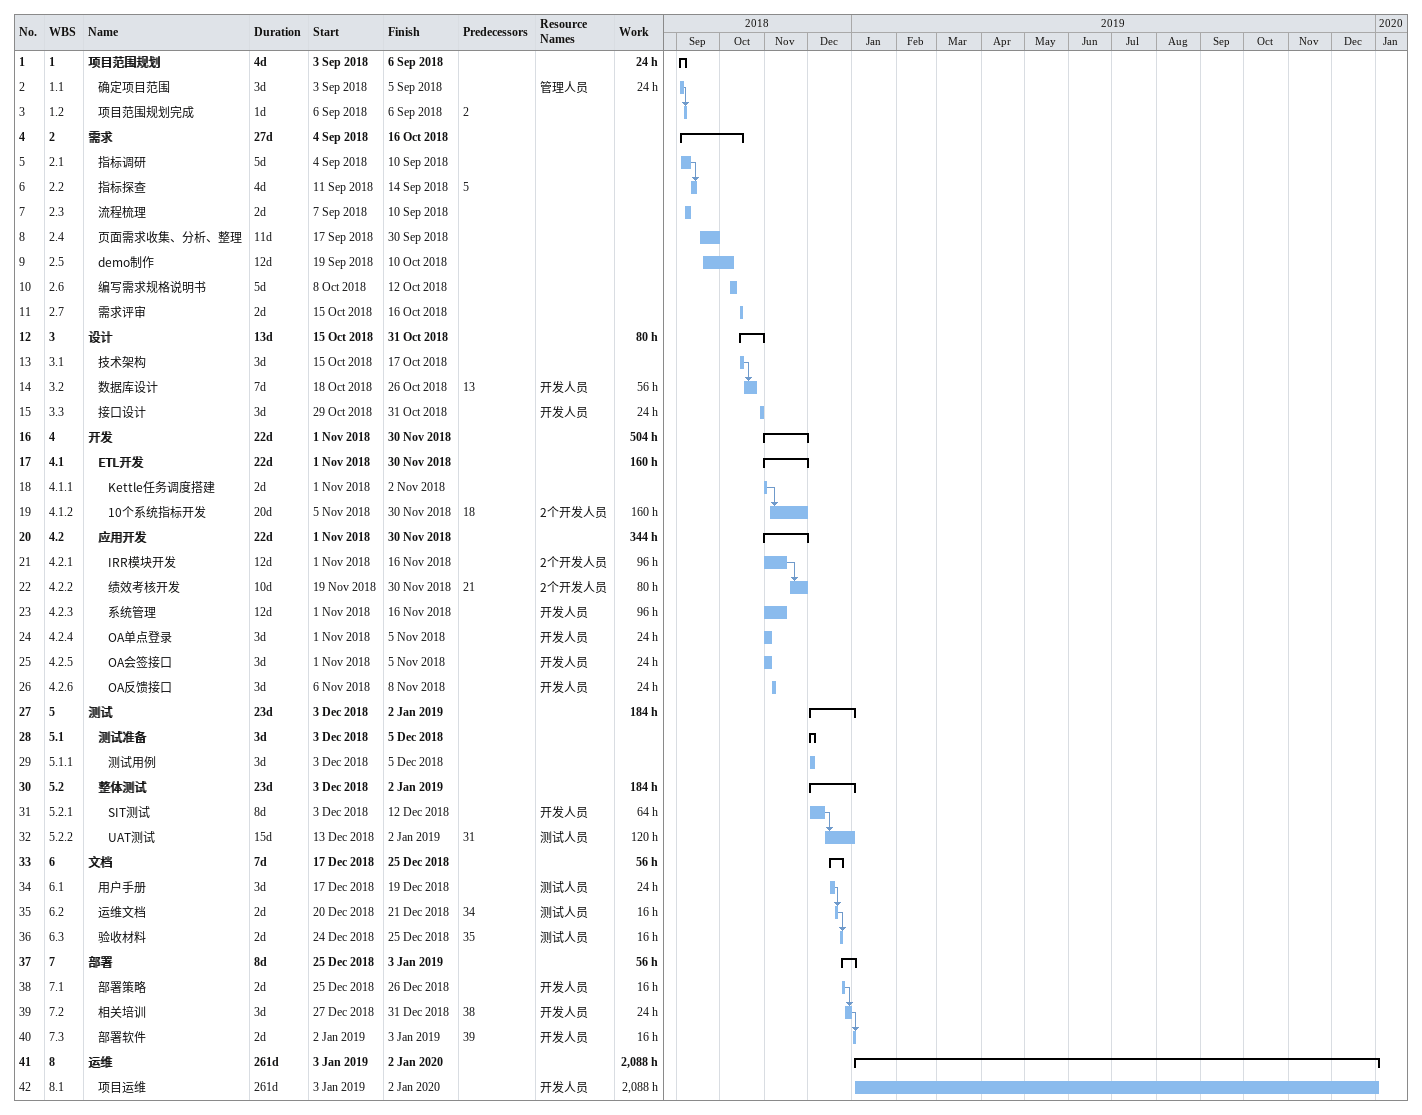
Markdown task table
| ID | WBS | Task | Duration | Start | Finish | Predecessors | Resources | Work (h) |
|---|---|---|---|---|---|---|---|---|
| 1 | 1 | **项目范围规划** | 4d | 2018-09-03 | 2018-09-06 |  |  | 24 |
| 2 | 1.1 | 确定项目范围 | 3d | 2018-09-03 | 2018-09-05 |  | 管理人员 | 24 |
| 3 | 1.2 | 项目范围规划完成 | 1d | 2018-09-06 | 2018-09-06 | 2 |  |  |
| 4 | 2 | **需求** | 27d | 2018-09-04 | 2018-10-16 |  |  |  |
| 5 | 2.1 | 指标调研 | 5d | 2018-09-04 | 2018-09-10 |  |  |  |
| 6 | 2.2 | 指标探查 | 4d | 2018-09-11 | 2018-09-14 | 5 |  |  |
| 7 | 2.3 | 流程梳理 | 2d | 2018-09-07 | 2018-09-10 |  |  |  |
| 8 | 2.4 | 页面需求收集、分析、整理 | 11d | 2018-09-17 | 2018-09-30 |  |  |  |
| 9 | 2.5 | demo制作 | 12d | 2018-09-19 | 2018-10-10 |  |  |  |
| 10 | 2.6 | 编写需求规格说明书 | 5d | 2018-10-08 | 2018-10-12 |  |  |  |
| 11 | 2.7 | 需求评审 | 2d | 2018-10-15 | 2018-10-16 |  |  |  |
| 12 | 3 | **设计** | 13d | 2018-10-15 | 2018-10-31 |  |  | 80 |
| 13 | 3.1 | 技术架构 | 3d | 2018-10-15 | 2018-10-17 |  |  |  |
| 14 | 3.2 | 数据库设计 | 7d | 2018-10-18 | 2018-10-26 | 13 | 开发人员 | 56 |
| 15 | 3.3 | 接口设计 | 3d | 2018-10-29 | 2018-10-31 |  | 开发人员 | 24 |
| 16 | 4 | **开发** | 22d | 2018-11-01 | 2018-11-30 |  |  | 504 |
| 17 | 4.1 | **ETL开发** | 22d | 2018-11-01 | 2018-11-30 |  |  | 160 |
| 18 | 4.1.1 | Kettle任务调度搭建 | 2d | 2018-11-01 | 2018-11-02 |  |  |  |
| 19 | 4.1.2 | 10个系统指标开发 | 20d | 2018-11-05 | 2018-11-30 | 18 | 2个开发人员 | 160 |
| 20 | 4.2 | **应用开发** | 22d | 2018-11-01 | 2018-11-30 |  |  | 344 |
| 21 | 4.2.1 | IRR模块开发 | 12d | 2018-11-01 | 2018-11-16 |  | 2个开发人员 | 96 |
| 22 | 4.2.2 | 绩效考核开发 | 10d | 2018-11-19 | 2018-11-30 | 21 | 2个开发人员 | 80 |
| 23 | 4.2.3 | 系统管理 | 12d | 2018-11-01 | 2018-11-16 |  | 开发人员 | 96 |
| 24 | 4.2.4 | OA单点登录 | 3d | 2018-11-01 | 2018-11-05 |  | 开发人员 | 24 |
| 25 | 4.2.5 | OA会签接口 | 3d | 2018-11-01 | 2018-11-05 |  | 开发人员 | 24 |
| 26 | 4.2.6 | OA反馈接口 | 3d | 2018-11-06 | 2018-11-08 |  | 开发人员 | 24 |
| 27 | 5 | **测试** | 23d | 2018-12-03 | 2019-01-02 |  |  | 184 |
| 28 | 5.1 | **测试准备** | 3d | 2018-12-03 | 2018-12-05 |  |  |  |
| 29 | 5.1.1 | 测试用例 | 3d | 2018-12-03 | 2018-12-05 |  |  |  |
| 30 | 5.2 | **整体测试** | 23d | 2018-12-03 | 2019-01-02 |  |  | 184 |
| 31 | 5.2.1 | SIT测试 | 8d | 2018-12-03 | 2018-12-12 |  | 开发人员 | 64 |
| 32 | 5.2.2 | UAT测试 | 15d | 2018-12-13 | 2019-01-02 | 31 | 测试人员 | 120 |
| 33 | 6 | **文档** | 7d | 2018-12-17 | 2018-12-25 |  |  | 56 |
| 34 | 6.1 | 用户手册 | 3d | 2018-12-17 | 2018-12-19 |  | 测试人员 | 24 |
| 35 | 6.2 | 运维文档 | 2d | 2018-12-20 | 2018-12-21 | 34 | 测试人员 | 16 |
| 36 | 6.3 | 验收材料 | 2d | 2018-12-24 | 2018-12-25 | 35 | 测试人员 | 16 |
| 37 | 7 | **部署** | 8d | 2018-12-25 | 2019-01-03 |  |  | 56 |
| 38 | 7.1 | 部署策略 | 2d | 2018-12-25 | 2018-12-26 |  | 开发人员 | 16 |
| 39 | 7.2 | 相关培训 | 3d | 2018-12-27 | 2018-12-31 | 38 | 开发人员 | 24 |
| 40 | 7.3 | 部署软件 | 2d | 2019-01-02 | 2019-01-03 | 39 | 开发人员 | 16 |
| 41 | 8 | **运维** | 261d | 2019-01-03 | 2020-01-02 |  |  | 2088 |
| 42 | 8.1 | 项目运维 | 261d | 2019-01-03 | 2020-01-02 |  | 开发人员 | 2088 |
